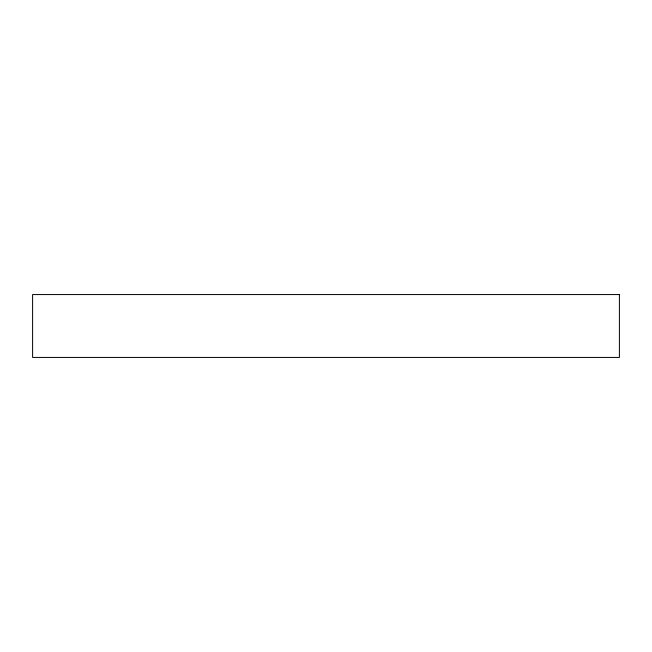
<?xml version="1.0" encoding="UTF-8"?>
<svg xmlns="http://www.w3.org/2000/svg" width="652" height="652" viewBox="0 0 652 652"><rect width="100%" height="100%" fill="white"/><g stroke="black" fill="none" stroke-linecap="round" stroke-linejoin="round"><path stroke-width="0.98" d="M619.4 294.565L32.6 294.565L32.6 357.435L619.4 357.435L619.4 294.565"/></g></svg>
